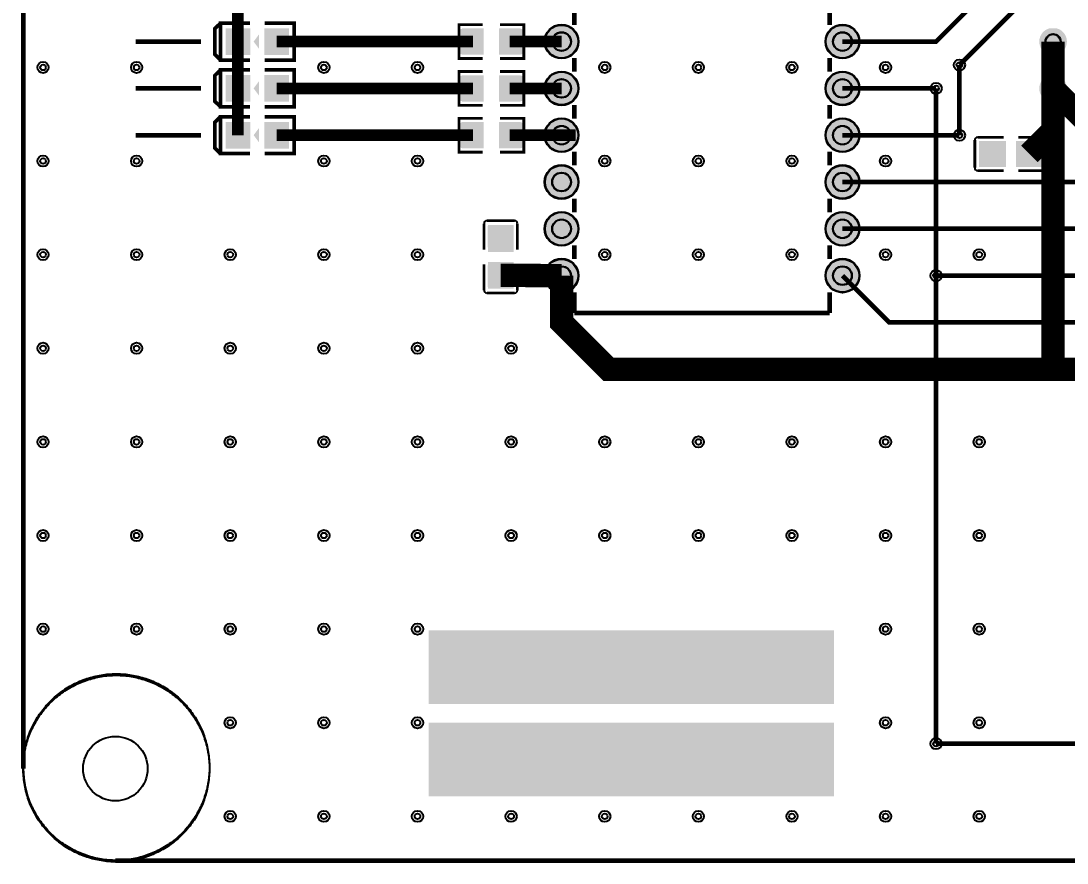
# Model space of a CAD drawing. Extents: x -5 to 6501, y -5 to 3943.
# Drawn here: x -5 to 2230, y -5 to 1794 of the extents above; entities that cross this region are included whole.
import ezdxf

# ---------------------------------------------------------------- set-up
doc = ezdxf.new("R2010")
doc.units = 9
for name, color, linetype, true_color in [('BoardOutLine', 7, 'Continuous', 0xff00ff), ('BottomLayer', 7, 'Continuous', 0x0000ff), ('BottomSolderMaskLayer', 7, 'Continuous', 0xaa00ff), ('Hole', 7, 'Continuous', 0x222222), ('Multi-Layer', 7, 'Continuous', 0xc0c0c0), ('TopLayer', 7, 'Continuous', 0xff0000), ('TopPasteMaskLayer', 7, 'Continuous', 0x808080), ('TopSilkLayer', 7, 'Continuous', 0xffcc00), ('TopSolderMaskLayer', 7, 'Continuous', 0x800080)]:
    doc.layers.add(name, color=color, linetype=linetype, true_color=true_color)

msp = doc.modelspace()

# ---------------------------------------------------------------- hatches: boundary and pattern name
at = {"layer": 'BottomSolderMaskLayer'}
for points in [[(1113.6, 1750, 1), (1186.4, 1750, 1)], [(1713.6, 1750, 1), (1786.4, 1750, 1)], [(2192.9, 1721.4, -0.785398), (2192.9, 1778.5), (2207.1, 1778.5, -0.785398), (2207.1, 1721.4)], [(1113.6, 1650, 1), (1186.4, 1650, 1)], [(1713.6, 1650, 1), (1786.4, 1650, 1)], [(2192.9, 1621.4, -0.785398), (2192.9, 1678.5), (2207.1, 1678.5, -0.785398), (2207.1, 1621.4)], [(1113.6, 1550, 1), (1186.4, 1550, 1)], [(1713.6, 1550, 1), (1786.4, 1550, 1)], [(1113.6, 1450, 1), (1186.4, 1450, 1)], [(1713.6, 1450, 1), (1786.4, 1450, 1)], [(1113.6, 1350, 1), (1186.4, 1350, 1)], [(1713.6, 1350, 1), (1786.4, 1350, 1)], [(1113.6, 1250, 1), (1186.4, 1250, 1)], [(1713.6, 1250, 1), (1786.4, 1250, 1)]]:
    msp.add_hatch(color=256, dxfattribs=at).paths.add_polyline_path(points)
at = {"layer": 'Multi-Layer'}
for points in [[(1114.6, 1750, 1), (1185.4, 1750, 1)], [(1714.6, 1750, 1), (1785.4, 1750, 1)], [(2193.1, 1722.4, -0.785398), (2193.1, 1777.5), (2206.9, 1777.5, -0.785398), (2206.9, 1722.4)], [(1114.6, 1650, 1), (1185.4, 1650, 1)], [(1714.6, 1650, 1), (1785.4, 1650, 1)], [(2193.1, 1622.4, -0.785398), (2193.1, 1677.5), (2206.9, 1677.5, -0.785398), (2206.9, 1622.4)], [(1114.6, 1550, 1), (1185.4, 1550, 1)], [(1714.6, 1550, 1), (1785.4, 1550, 1)], [(1114.6, 1450, 1), (1185.4, 1450, 1)], [(1714.6, 1450, 1), (1785.4, 1450, 1)], [(1114.6, 1350, 1), (1185.4, 1350, 1)], [(1714.6, 1350, 1), (1785.4, 1350, 1)], [(1114.6, 1250, 1), (1185.4, 1250, 1)], [(1714.6, 1250, 1), (1785.4, 1250, 1)]]:
    msp.add_hatch(color=256, dxfattribs=at).paths.add_polyline_path(points)
at = {"layer": 'TopLayer'}
for points in [[(484.2, 1722.4), (433, 1722.4), (433, 1777.6), (484.2, 1777.6)], [(567, 1722.4), (515.8, 1722.4), (515.8, 1777.6), (567, 1777.6)], [(982.9, 1777.1), (982.9, 1722.9), (938.3, 1722.9), (938.3, 1777.1)], [(1017.1, 1777.1), (1017.1, 1722.9), (1061.7, 1722.9), (1061.7, 1777.1)], [(484.2, 1622.4), (433, 1622.4), (433, 1677.6), (484.2, 1677.6)], [(567, 1622.4), (515.8, 1622.4), (515.8, 1677.6), (567, 1677.6)], [(982.9, 1677.1), (982.9, 1622.9), (938.3, 1622.9), (938.3, 1677.1)], [(1017.1, 1677.1), (1017.1, 1622.9), (1061.7, 1622.9), (1061.7, 1677.1)], [(484.2, 1522.4), (433, 1522.4), (433, 1577.6), (484.2, 1577.6)], [(567, 1522.4), (515.8, 1522.4), (515.8, 1577.6), (567, 1577.6)], [(982.9, 1577.1), (982.9, 1522.9), (938.3, 1522.9), (938.3, 1577.1)], [(1017.1, 1577.1), (1017.1, 1522.9), (1061.7, 1522.9), (1061.7, 1577.1)], [(2098.4, 1536.6), (2098.4, 1483.4), (2042.9, 1483.4), (2042.9, 1536.6)], [(2121.6, 1536.6), (2121.6, 1483.4), (2177.1, 1483.4), (2177.1, 1536.6)], [(1046.6, 1301.6), (993.4, 1301.6), (993.4, 1357.1), (1046.6, 1357.1)], [(1046.6, 1278.4), (993.4, 1278.4), (993.4, 1222.9), (1046.6, 1222.9)]]:
    msp.add_hatch(color=256, dxfattribs=at).paths.add_polyline_path(points)
at = {"layer": 'TopPasteMaskLayer'}
for points in [[(484.2, 1722.4), (433, 1722.4), (433, 1777.6), (484.2, 1777.6)], [(567, 1722.4), (515.8, 1722.4), (515.8, 1777.6), (567, 1777.6)], [(982.3, 1775.2), (982.3, 1758.7), (964.8, 1758.7), (964.8, 1740.9), (982.1, 1740.9), (982.3, 1724.8), (980.3, 1722.8), (935, 1722.8), (933.1, 1724.8), (933.1, 1775.2), (935, 1777.2), (980.3, 1777.2)], [(1066.9, 1775.2), (1066.9, 1724.8), (1065, 1722.8), (1019.7, 1722.8), (1017.7, 1724.8), (1017.5, 1740.9), (1035.2, 1740.9), (1035.2, 1758.7), (1017.9, 1758.7), (1017.7, 1775.2), (1019.7, 1777.2), (1065, 1777.2)], [(484.2, 1622.4), (433, 1622.4), (433, 1677.6), (484.2, 1677.6)], [(567, 1622.4), (515.8, 1622.4), (515.8, 1677.6), (567, 1677.6)], [(982.3, 1675.2), (982.3, 1658.7), (964.8, 1658.7), (964.8, 1640.9), (982.1, 1640.9), (982.3, 1624.8), (980.3, 1622.8), (935, 1622.8), (933.1, 1624.8), (933.1, 1675.2), (935, 1677.2), (980.3, 1677.2)], [(1066.9, 1675.2), (1066.9, 1624.8), (1065, 1622.8), (1019.7, 1622.8), (1017.7, 1624.8), (1017.5, 1640.9), (1035.2, 1640.9), (1035.2, 1658.7), (1017.9, 1658.7), (1017.7, 1675.2), (1019.7, 1677.2), (1065, 1677.2)], [(484.2, 1522.4), (433, 1522.4), (433, 1577.6), (484.2, 1577.6)], [(567, 1522.4), (515.8, 1522.4), (515.8, 1577.6), (567, 1577.6)], [(982.3, 1575.2), (982.3, 1558.7), (964.8, 1558.7), (964.8, 1540.9), (982.1, 1540.9), (982.3, 1524.8), (980.3, 1522.8), (935, 1522.8), (933.1, 1524.8), (933.1, 1575.2), (935, 1577.2), (980.3, 1577.2)], [(1066.9, 1575.2), (1066.9, 1524.8), (1065, 1522.8), (1019.7, 1522.8), (1017.7, 1524.8), (1017.5, 1540.9), (1035.2, 1540.9), (1035.2, 1558.7), (1017.9, 1558.7), (1017.7, 1575.2), (1019.7, 1577.2), (1065, 1577.2)], [(2091.3, 1534.4), (2091.3, 1517.9), (2073.8, 1517.9), (2073.8, 1500.2), (2091.1, 1500.2), (2091.3, 1484), (2089.3, 1482), (2044.1, 1482), (2042.1, 1484), (2042.1, 1534.4), (2044.1, 1536.4), (2089.3, 1536.4)], [(2175.9, 1534.4), (2175.9, 1484), (2174, 1482), (2128.7, 1482), (2126.7, 1484), (2126.5, 1500.2), (2144.3, 1500.2), (2144.3, 1517.9), (2126.9, 1517.9), (2126.7, 1534.4), (2128.7, 1536.4), (2174, 1536.4)], [(1044.4, 1308.7), (1027.9, 1308.7), (1027.9, 1326.2), (1010.2, 1326.2), (1010.2, 1308.9), (994, 1308.7), (992, 1310.7), (992, 1355.9), (994, 1357.9), (1044.4, 1357.9), (1046.4, 1355.9), (1046.4, 1310.7)], [(1044.4, 1224.1), (994, 1224.1), (992, 1226), (992, 1271.3), (994, 1273.3), (1010.2, 1273.5), (1010.2, 1255.7), (1027.9, 1255.7), (1027.9, 1273.1), (1044.4, 1273.3), (1046.4, 1271.3), (1046.4, 1226)]]:
    msp.add_hatch(color=256, dxfattribs=at).paths.add_polyline_path(points)
at = {"layer": 'TopSilkLayer'}
for points in [[(503.9, 1734.3), (503.9, 1765.8), (492.1, 1750)], [(503.9, 1634.3), (503.9, 1665.8), (492.1, 1650)], [(503.9, 1534.3), (503.9, 1565.8), (492.1, 1550)], [(1732.3, 334.6), (1732.3, 492.1), (866.1, 492.1), (866.1, 334.6), (1535.4, 334.6)], [(1732.3, 137.8), (1732.3, 295.3), (866.1, 295.3), (866.1, 137.8), (1535.4, 137.8)]]:
    msp.add_hatch(color=256, dxfattribs=at).paths.add_polyline_path(points)
at = {"layer": 'TopSolderMaskLayer'}
for points in [[(485.2, 1721.5), (432.1, 1721.5), (432.1, 1778.5), (485.2, 1778.5)], [(567.9, 1721.5), (514.8, 1721.5), (514.8, 1778.5), (567.9, 1778.5)], [(983.9, 1778.1), (983.9, 1721.9), (937.3, 1721.9), (937.3, 1778.1)], [(1016.1, 1778.1), (1016.1, 1721.9), (1062.7, 1721.9), (1062.7, 1778.1)], [(1113.6, 1750, 1), (1186.4, 1750, 1)], [(1713.6, 1750, 1), (1786.4, 1750, 1)], [(2192.9, 1721.4, -0.785398), (2192.9, 1778.5), (2207.1, 1778.5, -0.785398), (2207.1, 1721.4)], [(485.2, 1621.5), (432.1, 1621.5), (432.1, 1678.5), (485.2, 1678.5)], [(567.9, 1621.5), (514.8, 1621.5), (514.8, 1678.5), (567.9, 1678.5)], [(983.9, 1678.1), (983.9, 1621.9), (937.3, 1621.9), (937.3, 1678.1)], [(1016.1, 1678.1), (1016.1, 1621.9), (1062.7, 1621.9), (1062.7, 1678.1)], [(1113.6, 1650, 1), (1186.4, 1650, 1)], [(1713.6, 1650, 1), (1786.4, 1650, 1)], [(2192.9, 1621.4, -0.785398), (2192.9, 1678.5), (2207.1, 1678.5, -0.785398), (2207.1, 1621.4)], [(485.2, 1521.5), (432.1, 1521.5), (432.1, 1578.5), (485.2, 1578.5)], [(567.9, 1521.5), (514.8, 1521.5), (514.8, 1578.5), (567.9, 1578.5)], [(983.9, 1578.1), (983.9, 1521.9), (937.3, 1521.9), (937.3, 1578.1)], [(1016.1, 1578.1), (1016.1, 1521.9), (1062.7, 1521.9), (1062.7, 1578.1)], [(1113.6, 1550, 1), (1186.4, 1550, 1)], [(1713.6, 1550, 1), (1786.4, 1550, 1)], [(2099.4, 1537.6), (2099.4, 1482.4), (2041.9, 1482.4), (2041.9, 1537.6)], [(2120.6, 1537.6), (2120.6, 1482.4), (2178.1, 1482.4), (2178.1, 1537.6)], [(1113.6, 1450, 1), (1186.4, 1450, 1)], [(1713.6, 1450, 1), (1786.4, 1450, 1)], [(1113.6, 1350, 1), (1186.4, 1350, 1)], [(1713.6, 1350, 1), (1786.4, 1350, 1)], [(1047.5, 1300.6), (992.5, 1300.6), (992.5, 1358.2), (1047.5, 1358.2)], [(1047.5, 1279.4), (992.5, 1279.4), (992.5, 1221.8), (1047.5, 1221.8)], [(1113.6, 1250, 1), (1186.4, 1250, 1)], [(1713.6, 1250, 1), (1786.4, 1250, 1)]]:
    msp.add_hatch(color=256, dxfattribs=at).paths.add_polyline_path(points)

# ---------------------------------------------------------------- linework, layer by layer
at = {"layer": 'BoardOutLine', "const_width": 10}
for points in [[(0, 196.8), (0, 3740.1)], [(6299.2, 0), (196.8, 0)]]:
    msp.add_lwpolyline(points, dxfattribs=at)
at = {"layer": 'BoardOutLine'}
msp.add_arc((196.8, 196.8), 196.8, 180, 270, dxfattribs=at)
at = {"layer": 'BottomLayer'}
for points, const_width in [([(2200, 1750), (2200, 1650)], 50), ([(2000, 1550), (2000, 1700)], 10), ([(1950, 1650), (1950, 1250)], 10), ([(2200, 1650), (2200, 1050)], 50), ([(1950, 1250), (1950, 250)], 10)]:
    msp.add_lwpolyline(points, dxfattribs=dict(at, const_width=const_width))
msp.add_lwpolyline([(0, 196.8), (0, 200.9), (0.1, 204.9), (0.3, 208.9), (0.6, 212.9), (1, 216.9), (1.4, 220.9), (1.9, 224.8), (2.5, 228.8), (3.2, 232.7), (3.9, 236.7), (4.8, 240.6), (5.7, 244.5), (6.7, 248.4), (7.7, 252.3), (8.9, 256.1), (10.1, 259.9), (11.4, 263.7), (12.8, 267.5), (14.2, 271.2), (15.8, 274.9), (17.4, 278.6), (19.1, 282.2), (20.8, 285.8), (22.6, 289.4), (24.5, 293), (26.5, 296.4), (28.5, 299.9), (30.6, 303.3), (32.8, 306.7), (35, 310), (37.3, 313.3), (39.7, 316.5), (42.1, 319.7), (44.7, 322.8), (47.2, 325.9), (49.8, 329), (52.5, 331.9), (55.3, 334.9), (58.1, 337.7), (60.9, 340.5), (63.8, 343.3), (66.8, 346), (69.8, 348.6), (72.9, 351.2), (76.1, 353.7), (79.2, 356.1), (82.5, 358.5), (85.7, 360.8), (89.1, 363.1), (92.4, 365.3), (95.8, 367.4), (99.3, 369.4), (102.8, 371.4), (106.3, 373.3), (109.9, 375.1), (113.5, 376.9), (117.1, 378.6), (120.8, 380.2), (124.5, 381.7), (128.2, 383.2), (132, 384.5), (135.8, 385.9), (139.6, 387.1), (143.4, 388.2), (147.3, 389.3), (151.2, 390.3), (155.1, 391.2), (159, 392.1), (162.9, 392.8), (166.9, 393.5), (170.8, 394.1), (174.8, 394.7), (178.8, 395.1), (182.8, 395.5), (186.8, 395.8), (190.8, 396), (194.8, 396.1), (198.8, 396.1), (202.8, 396.1), (206.8, 396), (210.8, 395.8), (214.8, 395.5), (218.8, 395.1), (222.8, 394.7), (226.8, 394.1), (230.8, 393.5), (234.7, 392.8), (238.6, 392.1), (242.6, 391.2), (246.5, 390.3), (250.3, 389.3), (254.2, 388.2), (258, 387.1), (261.9, 385.9), (265.7, 384.5), (269.4, 383.2), (273.1, 381.7), (276.9, 380.2), (280.5, 378.6), (284.2, 376.9), (287.8, 375.1), (291.3, 373.3), (294.9, 371.4), (298.4, 369.4), (301.8, 367.4), (305.2, 365.3), (308.6, 363.1), (311.9, 360.8), (315.2, 358.5), (318.4, 356.1), (321.6, 353.7), (324.7, 351.2), (327.8, 348.6), (330.8, 346), (333.8, 343.3), (336.7, 340.5), (339.6, 337.7), (342.4, 334.9), (345.1, 331.9), (347.8, 329), (350.4, 325.9), (353, 322.8), (355.5, 319.7), (357.9, 316.5), (360.3, 313.3), (362.6, 310), (364.8, 306.7), (367, 303.3), (369.1, 299.9), (371.1, 296.4), (373.1, 293), (375, 289.4), (376.8, 285.8), (378.6, 282.2), (380.3, 278.6), (381.9, 274.9), (383.4, 271.2), (384.8, 267.5), (386.2, 263.7), (387.5, 259.9), (388.7, 256.1), (389.9, 252.3), (391, 248.4), (391.9, 244.5), (392.9, 240.6), (393.7, 236.7), (394.4, 232.7), (395.1, 228.8), (395.7, 224.8), (396.2, 220.9), (396.7, 216.9), (397, 212.9), (397.3, 208.9), (397.5, 204.9), (397.6, 200.9), (397.6, 196.8), (397.6, 192.8), (397.5, 188.8), (397.3, 184.8), (397, 180.8), (396.7, 176.8), (396.2, 172.8), (395.7, 168.9), (395.1, 164.9), (394.4, 161), (393.7, 157), (392.9, 153.1), (391.9, 149.2), (391, 145.3), (389.9, 141.4), (388.7, 137.6), (387.5, 133.8), (386.2, 130), (384.8, 126.2), (383.4, 122.5), (381.9, 118.8), (380.3, 115.1), (378.6, 111.5), (376.8, 107.9), (375, 104.3), (373.1, 100.7), (371.1, 97.3), (369.1, 93.8), (367, 90.4), (364.8, 87), (362.6, 83.7), (360.3, 80.4), (357.9, 77.2), (355.5, 74), (353, 70.9), (350.4, 67.8), (347.8, 64.7), (345.1, 61.8), (342.4, 58.8), (339.6, 56), (336.7, 53.2), (333.8, 50.4), (330.8, 47.7), (327.8, 45.1), (324.7, 42.5), (321.6, 40), (318.4, 37.6), (315.2, 35.2), (311.9, 32.9), (308.6, 30.6), (305.2, 28.5), (301.8, 26.3), (298.4, 24.3), (294.9, 22.3), (291.3, 20.4), (287.8, 18.6), (284.2, 16.8), (280.5, 15.2), (276.9, 13.5), (273.1, 12), (269.4, 10.5), (265.7, 9.2), (261.9, 7.8), (258, 6.6), (254.2, 5.5), (250.3, 4.4), (246.5, 3.4), (242.6, 2.5), (238.6, 1.6), (234.7, 0.9), (230.8, 0.2), (226.8, -0.4), (222.8, -1), (218.8, -1.4), (214.8, -1.8), (210.8, -2.1), (206.8, -2.3), (202.8, -2.4), (198.8, -2.4), (194.8, -2.4), (190.8, -2.3), (186.8, -2.1), (182.8, -1.8), (178.8, -1.4), (174.8, -1), (170.8, -0.4), (166.9, 0.2), (162.9, 0.9), (159, 1.6), (155.1, 2.5), (151.2, 3.4), (147.3, 4.4), (143.4, 5.5), (139.6, 6.6), (135.8, 7.8), (132, 9.2), (128.2, 10.5), (124.5, 12), (120.8, 13.5), (117.1, 15.2), (113.5, 16.8), (109.9, 18.6), (106.3, 20.4), (102.8, 22.3), (99.3, 24.3), (95.8, 26.3), (92.4, 28.5), (89.1, 30.6), (85.7, 32.9), (82.5, 35.2), (79.2, 37.6), (76.1, 40), (72.9, 42.5), (69.8, 45.1), (66.8, 47.7), (63.8, 50.4), (60.9, 53.2), (58.1, 56), (55.3, 58.8), (52.5, 61.8), (49.8, 64.7), (47.2, 67.8), (44.7, 70.9), (42.1, 74), (39.7, 77.2), (37.3, 80.4), (35, 83.7), (32.8, 87), (30.6, 90.4), (28.5, 93.8), (26.5, 97.3), (24.5, 100.7), (22.6, 104.3), (20.8, 107.9), (19.1, 111.5), (17.4, 115.1), (15.8, 118.8), (14.2, 122.5), (12.8, 126.2), (11.4, 130), (10.1, 133.8), (8.9, 137.6), (7.7, 141.4), (6.7, 145.3), (5.7, 149.2), (4.8, 153.1), (3.9, 157), (3.2, 161), (2.5, 164.9), (1.9, 168.9), (1.4, 172.8), (1, 176.8), (0.6, 180.8), (0.3, 184.8), (0.1, 188.8), (0, 192.8), (0, 196.8)], close=True, dxfattribs=at)
at = {"layer": 'BottomSolderMaskLayer'}
for centre, radius in [((1150, 1750), 36.4), ((1150, 1750), 20.2), ((1750, 1750), 36.4), ((1750, 1750), 20.2), ((2200, 1750), 16.3), ((1150, 1650), 36.4), ((1750, 1650), 36.4), ((1150, 1650), 20.2), ((1750, 1650), 20.2), ((2200, 1650), 16.3), ((1150, 1550), 36.4), ((1150, 1550), 20.2), ((1750, 1550), 36.4), ((1750, 1550), 20.2), ((1150, 1450), 36.4), ((1750, 1450), 36.4), ((1150, 1450), 20.2), ((1750, 1450), 20.2), ((1150, 1350), 36.4), ((1750, 1350), 36.4), ((1150, 1350), 20.2), ((1750, 1350), 20.2), ((1150, 1250), 36.4), ((1750, 1250), 36.4), ((1150, 1250), 20.2), ((1750, 1250), 20.2)]:
    msp.add_circle(centre, radius, dxfattribs=at)
at = {"layer": 'Hole'}
for centre in [(42.2, 1694.8), (242.2, 1694.8), (642.2, 1694.8), (842.2, 1694.8), (1242.2, 1694.8), (1442.2, 1694.8), (1642.2, 1694.8), (1842.2, 1694.8), (2000, 1700), (1950, 1650), (2000, 1550), (42.2, 1494.8), (242.2, 1494.8), (642.2, 1494.8), (842.2, 1494.8), (1242.2, 1494.8), (1442.2, 1494.8), (1642.2, 1494.8), (1842.2, 1494.8), (42.2, 1294.8), (242.2, 1294.8), (442.2, 1294.8), (642.2, 1294.8), (842.2, 1294.8), (1242.2, 1294.8), (1442.2, 1294.8), (1642.2, 1294.8), (1842.2, 1294.8), (2042.2, 1294.8), (1950, 1250), (42.2, 1094.8), (242.2, 1094.8), (442.2, 1094.8), (642.2, 1094.8), (842.2, 1094.8), (1042.2, 1094.8), (2200, 1050), (42.2, 894.8), (242.2, 894.8), (442.2, 894.8), (642.2, 894.8), (842.2, 894.8), (1042.2, 894.8), (1242.2, 894.8), (1442.2, 894.8), (1642.2, 894.8), (1842.2, 894.8), (2042.2, 894.8), (42.2, 694.8), (242.2, 694.8), (442.2, 694.8), (642.2, 694.8), (842.2, 694.8), (1042.2, 694.8), (1242.2, 694.8), (1442.2, 694.8), (1642.2, 694.8), (1842.2, 694.8), (2042.2, 694.8), (42.2, 494.8), (242.2, 494.8), (442.2, 494.8), (642.2, 494.8), (842.2, 494.8), (1842.2, 494.8), (2042.2, 494.8), (442.2, 294.8), (642.2, 294.8), (842.2, 294.8), (1842.2, 294.8), (2042.2, 294.8), (1950, 250), (442.2, 94.8), (642.2, 94.8), (842.2, 94.8), (1042.2, 94.8), (1242.2, 94.8), (1442.2, 94.8), (1642.2, 94.8), (1842.2, 94.8), (2042.2, 94.8)]:
    msp.add_circle(centre, 6, dxfattribs=at)
at = {"layer": 'Multi-Layer'}
for centre, radius in [((1150, 1750), 35.4), ((1150, 1750), 19.7), ((1750, 1750), 35.4), ((1750, 1750), 19.7), ((2200, 1750), 15.7), ((42.2, 1694.8), 12), ((242.2, 1694.8), 12), ((642.2, 1694.8), 12), ((842.2, 1694.8), 12), ((1242.2, 1694.8), 12), ((1442.2, 1694.8), 12), ((1642.2, 1694.8), 12), ((1842.2, 1694.8), 12), ((2000, 1700), 12), ((1150, 1650), 35.4), ((1750, 1650), 35.4), ((1150, 1650), 19.7), ((1750, 1650), 19.7), ((1950, 1650), 12), ((2200, 1650), 15.7), ((1150, 1550), 35.4), ((1150, 1550), 19.7), ((1750, 1550), 35.4), ((1750, 1550), 19.7), ((2000, 1550), 12), ((42.2, 1494.8), 12), ((242.2, 1494.8), 12), ((642.2, 1494.8), 12), ((842.2, 1494.8), 12), ((1242.2, 1494.8), 12), ((1442.2, 1494.8), 12), ((1642.2, 1494.8), 12), ((1842.2, 1494.8), 12), ((1150, 1450), 35.4), ((1750, 1450), 35.4), ((1150, 1450), 19.7), ((1750, 1450), 19.7), ((1150, 1350), 35.4), ((1150, 1350), 19.7), ((1750, 1350), 35.4), ((1750, 1350), 19.7), ((42.2, 1294.8), 12), ((242.2, 1294.8), 12), ((442.2, 1294.8), 12), ((642.2, 1294.8), 12), ((842.2, 1294.8), 12), ((1242.2, 1294.8), 12), ((1442.2, 1294.8), 12), ((1642.2, 1294.8), 12), ((1842.2, 1294.8), 12), ((2042.2, 1294.8), 12), ((1150, 1250), 35.4), ((1750, 1250), 35.4), ((1150, 1250), 19.7), ((1750, 1250), 19.7), ((1950, 1250), 12), ((42.2, 1094.8), 12), ((242.2, 1094.8), 12), ((442.2, 1094.8), 12), ((642.2, 1094.8), 12), ((842.2, 1094.8), 12), ((1042.2, 1094.8), 12), ((2200, 1050), 12), ((42.2, 894.8), 12), ((242.2, 894.8), 12), ((442.2, 894.8), 12), ((642.2, 894.8), 12), ((842.2, 894.8), 12), ((1042.2, 894.8), 12), ((1242.2, 894.8), 12), ((1442.2, 894.8), 12), ((1642.2, 894.8), 12), ((1842.2, 894.8), 12), ((2042.2, 894.8), 12), ((42.2, 694.8), 12), ((242.2, 694.8), 12), ((442.2, 694.8), 12), ((642.2, 694.8), 12), ((842.2, 694.8), 12), ((1042.2, 694.8), 12), ((1242.2, 694.8), 12), ((1442.2, 694.8), 12), ((1642.2, 694.8), 12), ((1842.2, 694.8), 12), ((2042.2, 694.8), 12), ((42.2, 494.8), 12), ((242.2, 494.8), 12), ((442.2, 494.8), 12), ((642.2, 494.8), 12), ((842.2, 494.8), 12), ((1842.2, 494.8), 12), ((2042.2, 494.8), 12), ((442.2, 294.8), 12), ((642.2, 294.8), 12), ((842.2, 294.8), 12), ((1842.2, 294.8), 12), ((2042.2, 294.8), 12), ((196.8, 196.8), 68.9), ((1950, 250), 12), ((442.2, 94.8), 12), ((642.2, 94.8), 12), ((842.2, 94.8), 12), ((1042.2, 94.8), 12), ((1242.2, 94.8), 12), ((1442.2, 94.8), 12), ((1642.2, 94.8), 12), ((1842.2, 94.8), 12), ((2042.2, 94.8), 12)]:
    msp.add_circle(centre, radius, dxfattribs=at)
at = {"layer": 'TopLayer'}
for points, const_width in [([(458.6, 3050), (458.6, 1550)], 25), ([(1750, 1750), (1950, 1750), (2100, 1900)], 10), ([(2000, 1700), (2150, 1850), (2200, 1850)], 10), ([(960.6, 1750), (541.4, 1750)], 25), ([(1039.4, 1750), (1150, 1750)], 25), ([(541.4, 1650), (960.6, 1650)], 25), ([(1039.4, 1650), (1150, 1650)], 25), ([(1750, 1650), (1950, 1650)], 10), ([(2149.4, 1510), (2200, 1560.6), (2200, 1650)], 50), ([(3092.9, 1600), (3050, 1600), (3000, 1550), (2300, 1550), (2200, 1650)], 50), ([(960.6, 1550), (541.4, 1550)], 25), ([(1039.4, 1550), (1180.3, 1550)], 25), ([(1750, 1550), (2000, 1550)], 10), ([(3000, 1450), (1750, 1450)], 10), ([(2400, 1350), (1750, 1350)], 10), ([(1020, 1250.6), (1150, 1250)], 50), ([(2200, 1050), (1250, 1050), (1150, 1150), (1150, 1250)], 50), ([(1750, 1250), (1850, 1150), (4100, 1150)], 10), ([(1950, 1250), (4700, 1250)], 10), ([(2200, 1050), (3100, 1050)], 50), ([(1950, 250), (2900, 250), (3000, 150)], 10)]:
    msp.add_lwpolyline(points, dxfattribs=dict(at, const_width=const_width))
msp.add_lwpolyline([(0, 200), (0, 204), (0.1, 208), (0.3, 212), (0.6, 216), (1, 220), (1.4, 224), (1.9, 228), (2.5, 231.9), (3.2, 235.9), (3.9, 239.8), (4.8, 243.8), (5.7, 247.7), (6.7, 251.5), (7.7, 255.4), (8.9, 259.3), (10.1, 263.1), (11.4, 266.9), (12.8, 270.6), (14.3, 274.4), (15.8, 278.1), (17.4, 281.7), (19.1, 285.4), (20.8, 289), (22.6, 292.6), (24.5, 296.1), (26.5, 299.6), (28.5, 303.1), (30.6, 306.5), (32.8, 309.8), (35, 313.2), (37.3, 316.4), (39.7, 319.7), (42.2, 322.9), (44.7, 326), (47.2, 329.1), (49.8, 332.1), (52.5, 335.1), (55.3, 338), (58.1, 340.9), (60.9, 343.7), (63.9, 346.4), (66.8, 349.1), (69.8, 351.8), (72.9, 354.3), (76.1, 356.8), (79.2, 359.3), (82.5, 361.7), (85.7, 364), (89.1, 366.2), (92.4, 368.4), (95.8, 370.5), (99.3, 372.6), (102.8, 374.5), (106.3, 376.4), (109.9, 378.3), (113.5, 380), (117.1, 381.7), (120.8, 383.3), (124.5, 384.8), (128.2, 386.3), (132, 387.7), (135.8, 389), (139.6, 390.2), (143.4, 391.4), (147.3, 392.5), (151.2, 393.5), (155.1, 394.4), (159, 395.2), (162.9, 396), (166.9, 396.7), (170.8, 397.3), (174.8, 397.8), (178.8, 398.3), (182.8, 398.6), (186.8, 398.9), (190.8, 399.1), (194.8, 399.2), (198.8, 399.3), (202.8, 399.2), (206.8, 399.1), (210.8, 398.9), (214.8, 398.6), (218.8, 398.3), (222.8, 397.8), (226.8, 397.3), (230.8, 396.7), (234.7, 396), (238.6, 395.2), (242.6, 394.4), (246.5, 393.5), (250.3, 392.5), (254.2, 391.4), (258, 390.2), (261.9, 389), (265.7, 387.7), (269.4, 386.3), (273.2, 384.8), (276.9, 383.3), (280.5, 381.7), (284.2, 380), (287.8, 378.3), (291.3, 376.4), (294.9, 374.5), (298.4, 372.6), (301.8, 370.5), (305.2, 368.4), (308.6, 366.2), (311.9, 364), (315.2, 361.7), (318.4, 359.3), (321.6, 356.8), (324.7, 354.3), (327.8, 351.8), (330.8, 349.1), (333.8, 346.4), (336.7, 343.7), (339.6, 340.9), (342.4, 338), (345.1, 335.1), (347.8, 332.1), (350.4, 329.1), (353, 326), (355.5, 322.9), (357.9, 319.7), (360.3, 316.4), (362.6, 313.2), (364.8, 309.8), (367, 306.5), (369.1, 303.1), (371.1, 299.6), (373.1, 296.1), (375, 292.6), (376.8, 289), (378.6, 285.4), (380.3, 281.7), (381.9, 278.1), (383.4, 274.4), (384.8, 270.6), (386.2, 266.9), (387.5, 263.1), (388.7, 259.3), (389.9, 255.4), (391, 251.5), (392, 247.7), (392.9, 243.8), (393.7, 239.8), (394.5, 235.9), (395.1, 231.9), (395.7, 228), (396.2, 224), (396.7, 220), (397, 216), (397.3, 212), (397.5, 208), (397.6, 204), (397.6, 200), (397.6, 196), (397.5, 192), (397.3, 188), (397, 184), (396.7, 180), (396.2, 176), (395.7, 172), (395.1, 168.1), (394.5, 164.1), (393.7, 160.2), (392.9, 156.2), (392, 152.3), (391, 148.5), (389.9, 144.6), (388.7, 140.7), (387.5, 136.9), (386.2, 133.1), (384.8, 129.4), (383.4, 125.6), (381.9, 121.9), (380.3, 118.3), (378.6, 114.6), (376.8, 111), (375, 107.4), (373.1, 103.9), (371.1, 100.4), (369.1, 96.9), (367, 93.5), (364.8, 90.2), (362.6, 86.8), (360.3, 83.6), (357.9, 80.3), (355.5, 77.1), (353, 74), (350.4, 70.9), (347.8, 67.9), (345.1, 64.9), (342.4, 62), (339.6, 59.1), (336.7, 56.3), (333.8, 53.6), (330.8, 50.9), (327.8, 48.2), (324.7, 45.7), (321.6, 43.2), (318.4, 40.7), (315.2, 38.3), (311.9, 36), (308.6, 33.8), (305.2, 31.6), (301.8, 29.5), (298.4, 27.4), (294.9, 25.5), (291.3, 23.6), (287.8, 21.7), (284.2, 20), (280.5, 18.3), (276.9, 16.7), (273.2, 15.2), (269.4, 13.7), (265.7, 12.3), (261.9, 11), (258, 9.8), (254.2, 8.6), (250.3, 7.5), (246.5, 6.5), (242.6, 5.6), (238.6, 4.8), (234.7, 4), (230.8, 3.3), (226.8, 2.7), (222.8, 2.2), (218.8, 1.7), (214.8, 1.4), (210.8, 1.1), (206.8, 0.9), (202.8, 0.8), (198.8, 0.7), (194.8, 0.8), (190.8, 0.9), (186.8, 1.1), (182.8, 1.4), (178.8, 1.7), (174.8, 2.2), (170.8, 2.7), (166.9, 3.3), (162.9, 4), (159, 4.8), (155.1, 5.6), (151.2, 6.5), (147.3, 7.5), (143.4, 8.6), (139.6, 9.8), (135.8, 11), (132, 12.3), (128.2, 13.7), (124.5, 15.2), (120.8, 16.7), (117.1, 18.3), (113.5, 20), (109.9, 21.7), (106.3, 23.6), (102.8, 25.5), (99.3, 27.4), (95.8, 29.5), (92.4, 31.6), (89.1, 33.8), (85.7, 36), (82.5, 38.3), (79.2, 40.7), (76.1, 43.2), (72.9, 45.7), (69.8, 48.2), (66.8, 50.9), (63.9, 53.6), (60.9, 56.3), (58.1, 59.1), (55.3, 62), (52.5, 64.9), (49.8, 67.9), (47.2, 70.9), (44.7, 74), (42.2, 77.1), (39.7, 80.3), (37.3, 83.6), (35, 86.8), (32.8, 90.2), (30.6, 93.5), (28.5, 96.9), (26.5, 100.4), (24.5, 103.9), (22.6, 107.4), (20.8, 111), (19.1, 114.6), (17.4, 118.3), (15.8, 121.9), (14.3, 125.6), (12.8, 129.4), (11.4, 133.1), (10.1, 136.9), (8.9, 140.7), (7.7, 144.6), (6.7, 148.5), (5.7, 152.3), (4.8, 156.2), (3.9, 160.2), (3.2, 164.1), (2.5, 168.1), (1.9, 172), (1.4, 176), (1, 180), (0.6, 184), (0.3, 188), (0.1, 192), (0, 196), (0, 200)], close=True, dxfattribs=at)
at = {"layer": 'TopSilkLayer'}
for points, const_width in [([(1177, 1814.6), (1177, 1785.4)], 10), ([(1723, 1814.6), (1723, 1785.4)], 10), ([(421.3, 1710.6), (421.3, 1710.6), (409.4, 1722.4), (409.4, 1777.6), (409.4, 1777.6), (421.3, 1789.4)], 7.87), ([(484.3, 1710.6), (421.3, 1710.6), (421.3, 1789.4), (484.3, 1789.4)], 7.87), ([(515.7, 1789.4), (578.7, 1789.4), (578.7, 1710.6), (515.7, 1710.6)], 7.87), ([(981.3, 1786.1), (930.7, 1786.1), (930.7, 1713.9), (981.3, 1713.9)], 6), ([(1018.7, 1786.1), (1069.3, 1786.1), (1069.3, 1713.9), (1018.7, 1713.9)], 6), ([(240, 1750), (380, 1750)], 10), ([(1177, 1714.6), (1177, 1685.4)], 10), ([(1723, 1714.6), (1723, 1685.4)], 10), ([(421.3, 1610.6), (421.3, 1610.6), (409.4, 1622.4), (409.4, 1677.6), (409.4, 1677.6), (421.3, 1689.4)], 7.87), ([(484.3, 1610.6), (421.3, 1610.6), (421.3, 1689.4), (484.3, 1689.4)], 7.87), ([(515.7, 1689.4), (578.7, 1689.4), (578.7, 1610.6), (515.7, 1610.6)], 7.87), ([(981.3, 1686.1), (930.7, 1686.1), (930.7, 1613.9), (981.3, 1613.9)], 6), ([(1018.7, 1686.1), (1069.3, 1686.1), (1069.3, 1613.9), (1018.7, 1613.9)], 6), ([(240, 1650), (380, 1650)], 10), ([(1177, 1614.6), (1177, 1585.4)], 10), ([(1723, 1614.6), (1723, 1585.4)], 10), ([(421.3, 1510.6), (421.3, 1510.6), (409.4, 1522.4), (409.4, 1577.6), (409.4, 1577.6), (421.3, 1589.4)], 7.87), ([(484.3, 1510.6), (421.3, 1510.6), (421.3, 1589.4), (484.3, 1589.4)], 7.87), ([(515.7, 1589.4), (578.7, 1589.4), (578.7, 1510.6), (515.7, 1510.6)], 7.87), ([(981.3, 1586.1), (930.7, 1586.1), (930.7, 1513.9), (981.3, 1513.9)], 6), ([(1018.7, 1586.1), (1069.3, 1586.1), (1069.3, 1513.9), (1018.7, 1513.9)], 6), ([(240, 1550), (380, 1550)], 10), ([(2032.7, 1539.6), (2032.7, 1480.4)], 6), ([(2094.2, 1545.6), (2038.7, 1545.6)], 6), ([(2125.8, 1545.6), (2181.3, 1545.6)], 6), ([(2187.3, 1539.6), (2187.3, 1480.4)], 6), ([(1177, 1514.6), (1177, 1485.4)], 10), ([(1723, 1514.6), (1723, 1485.4)], 10), ([(2038.7, 1474.4), (2094.2, 1474.4)], 6), ([(2181.3, 1474.4), (2125.8, 1474.4)], 6), ([(1177, 1414.6), (1177, 1385.4)], 10), ([(1723, 1414.6), (1723, 1385.4)], 10), ([(984.4, 1361.3), (984.4, 1305.8)], 6), ([(1049.6, 1367.3), (990.4, 1367.3)], 6), ([(1055.6, 1305.8), (1055.6, 1361.3)], 6), ([(1177, 1314.6), (1177, 1285.4)], 10), ([(1723, 1314.6), (1723, 1285.4)], 10), ([(984.4, 1218.7), (984.4, 1274.2)], 6), ([(1055.6, 1274.2), (1055.6, 1218.7)], 6), ([(1049.6, 1212.7), (990.4, 1212.7)], 6), ([(1177, 1214.6), (1177, 1170)], 10), ([(1723, 1214.6), (1723, 1170)], 10), ([(1723, 1170), (1177, 1170)], 10)]:
    msp.add_lwpolyline(points, dxfattribs=dict(at, const_width=const_width))
for centre, start, end in [((2038.7, 1539.6), 90, 180), ((2181.3, 1539.6), 0, 90), ((2038.7, 1480.4), 180, 270), ((2181.3, 1480.4), 270, 0), ((990.4, 1361.3), 90, 180), ((1049.6, 1361.3), 0, 90), ((990.4, 1218.7), 180, 270), ((1049.6, 1218.7), 270, 0)]:
    msp.add_arc(centre, 6, start, end, dxfattribs=at)
at = {"layer": 'TopSolderMaskLayer'}
for centre, radius in [((1150, 1750), 36.4), ((1150, 1750), 20.2), ((1750, 1750), 36.4), ((1750, 1750), 20.2), ((2200, 1750), 16.3), ((1150, 1650), 36.4), ((1750, 1650), 36.4), ((1150, 1650), 20.2), ((1750, 1650), 20.2), ((2200, 1650), 16.3), ((1150, 1550), 36.4), ((1150, 1550), 20.2), ((1750, 1550), 36.4), ((1750, 1550), 20.2), ((1150, 1450), 36.4), ((1750, 1450), 36.4), ((1150, 1450), 20.2), ((1750, 1450), 20.2), ((1150, 1350), 36.4), ((1750, 1350), 36.4), ((1150, 1350), 20.2), ((1750, 1350), 20.2), ((1150, 1250), 36.4), ((1750, 1250), 36.4), ((1150, 1250), 20.2), ((1750, 1250), 20.2)]:
    msp.add_circle(centre, radius, dxfattribs=at)

doc.saveas('drawing.dxf')
